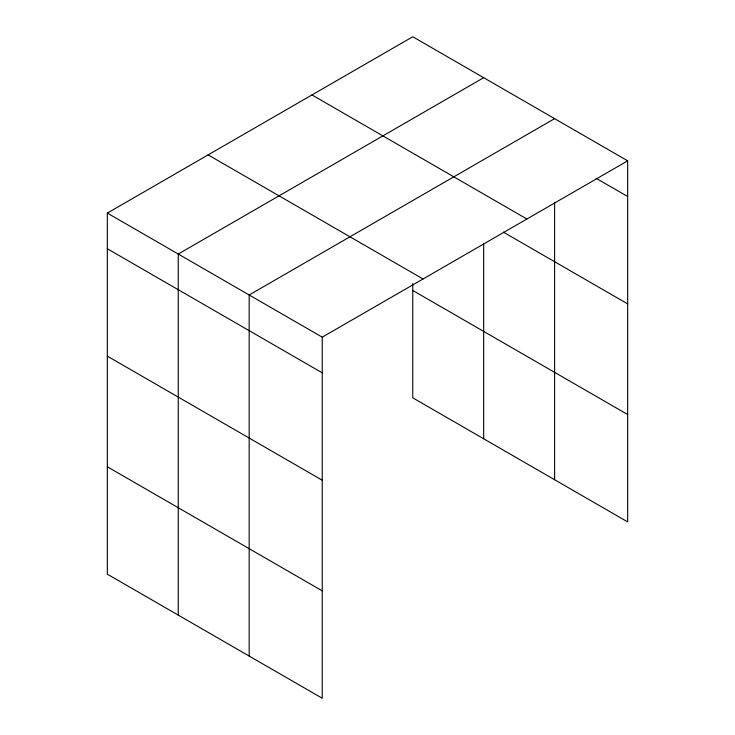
<?xml version="1.0" encoding="UTF-8"?>
<svg xmlns="http://www.w3.org/2000/svg" width="735" height="735" viewBox="0 0 735 735"><rect width="100%" height="100%" fill="white"/><g stroke="black" fill="none" stroke-linecap="round" stroke-linejoin="round"><path stroke-width="1.1" d="M554.603 202.3L554.603 479.725M107.328 213.086L322.242 337.172L322.242 698.25L107.328 574.164L107.328 213.086L412.758 36.75L627.672 160.836L627.672 521.914L412.758 397.828L412.758 283.673M483.676 77.699L178.247 254.034L178.247 615.112M554.603 118.647L249.174 294.983L249.174 656.061M322.242 337.172L627.672 160.836M596.076 178.265L627.672 196.502M311.962 94.944L526.885 219.021M503.374 232.131L627.672 303.895M208.115 154.892L423.038 278.978M412.758 290.444L627.672 414.531M107.328 248.761L322.242 372.838M107.328 356.144L322.242 480.231M107.328 466.78L322.242 590.866M483.676 243.331L483.676 438.777"/></g></svg>
